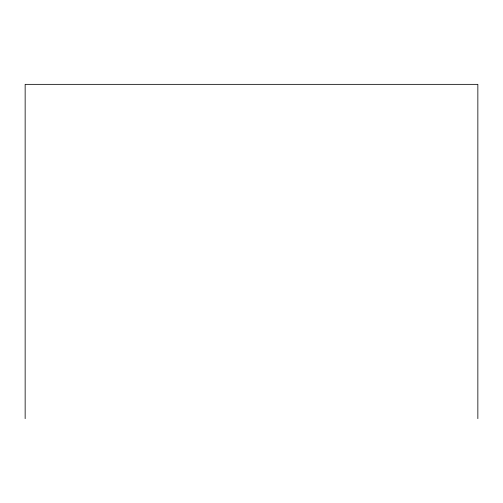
<?xml version="1.0" encoding="UTF-8"?>
<svg xmlns="http://www.w3.org/2000/svg" width="503" height="503" viewBox="0 0 503 503"><rect width="100%" height="100%" fill="white"/><g stroke="black" fill="none" stroke-linecap="round" stroke-linejoin="round"><path stroke-width="0.75" d="M477.85 418.647L477.85 84.353L25.15 84.353L25.15 418.647"/></g></svg>
